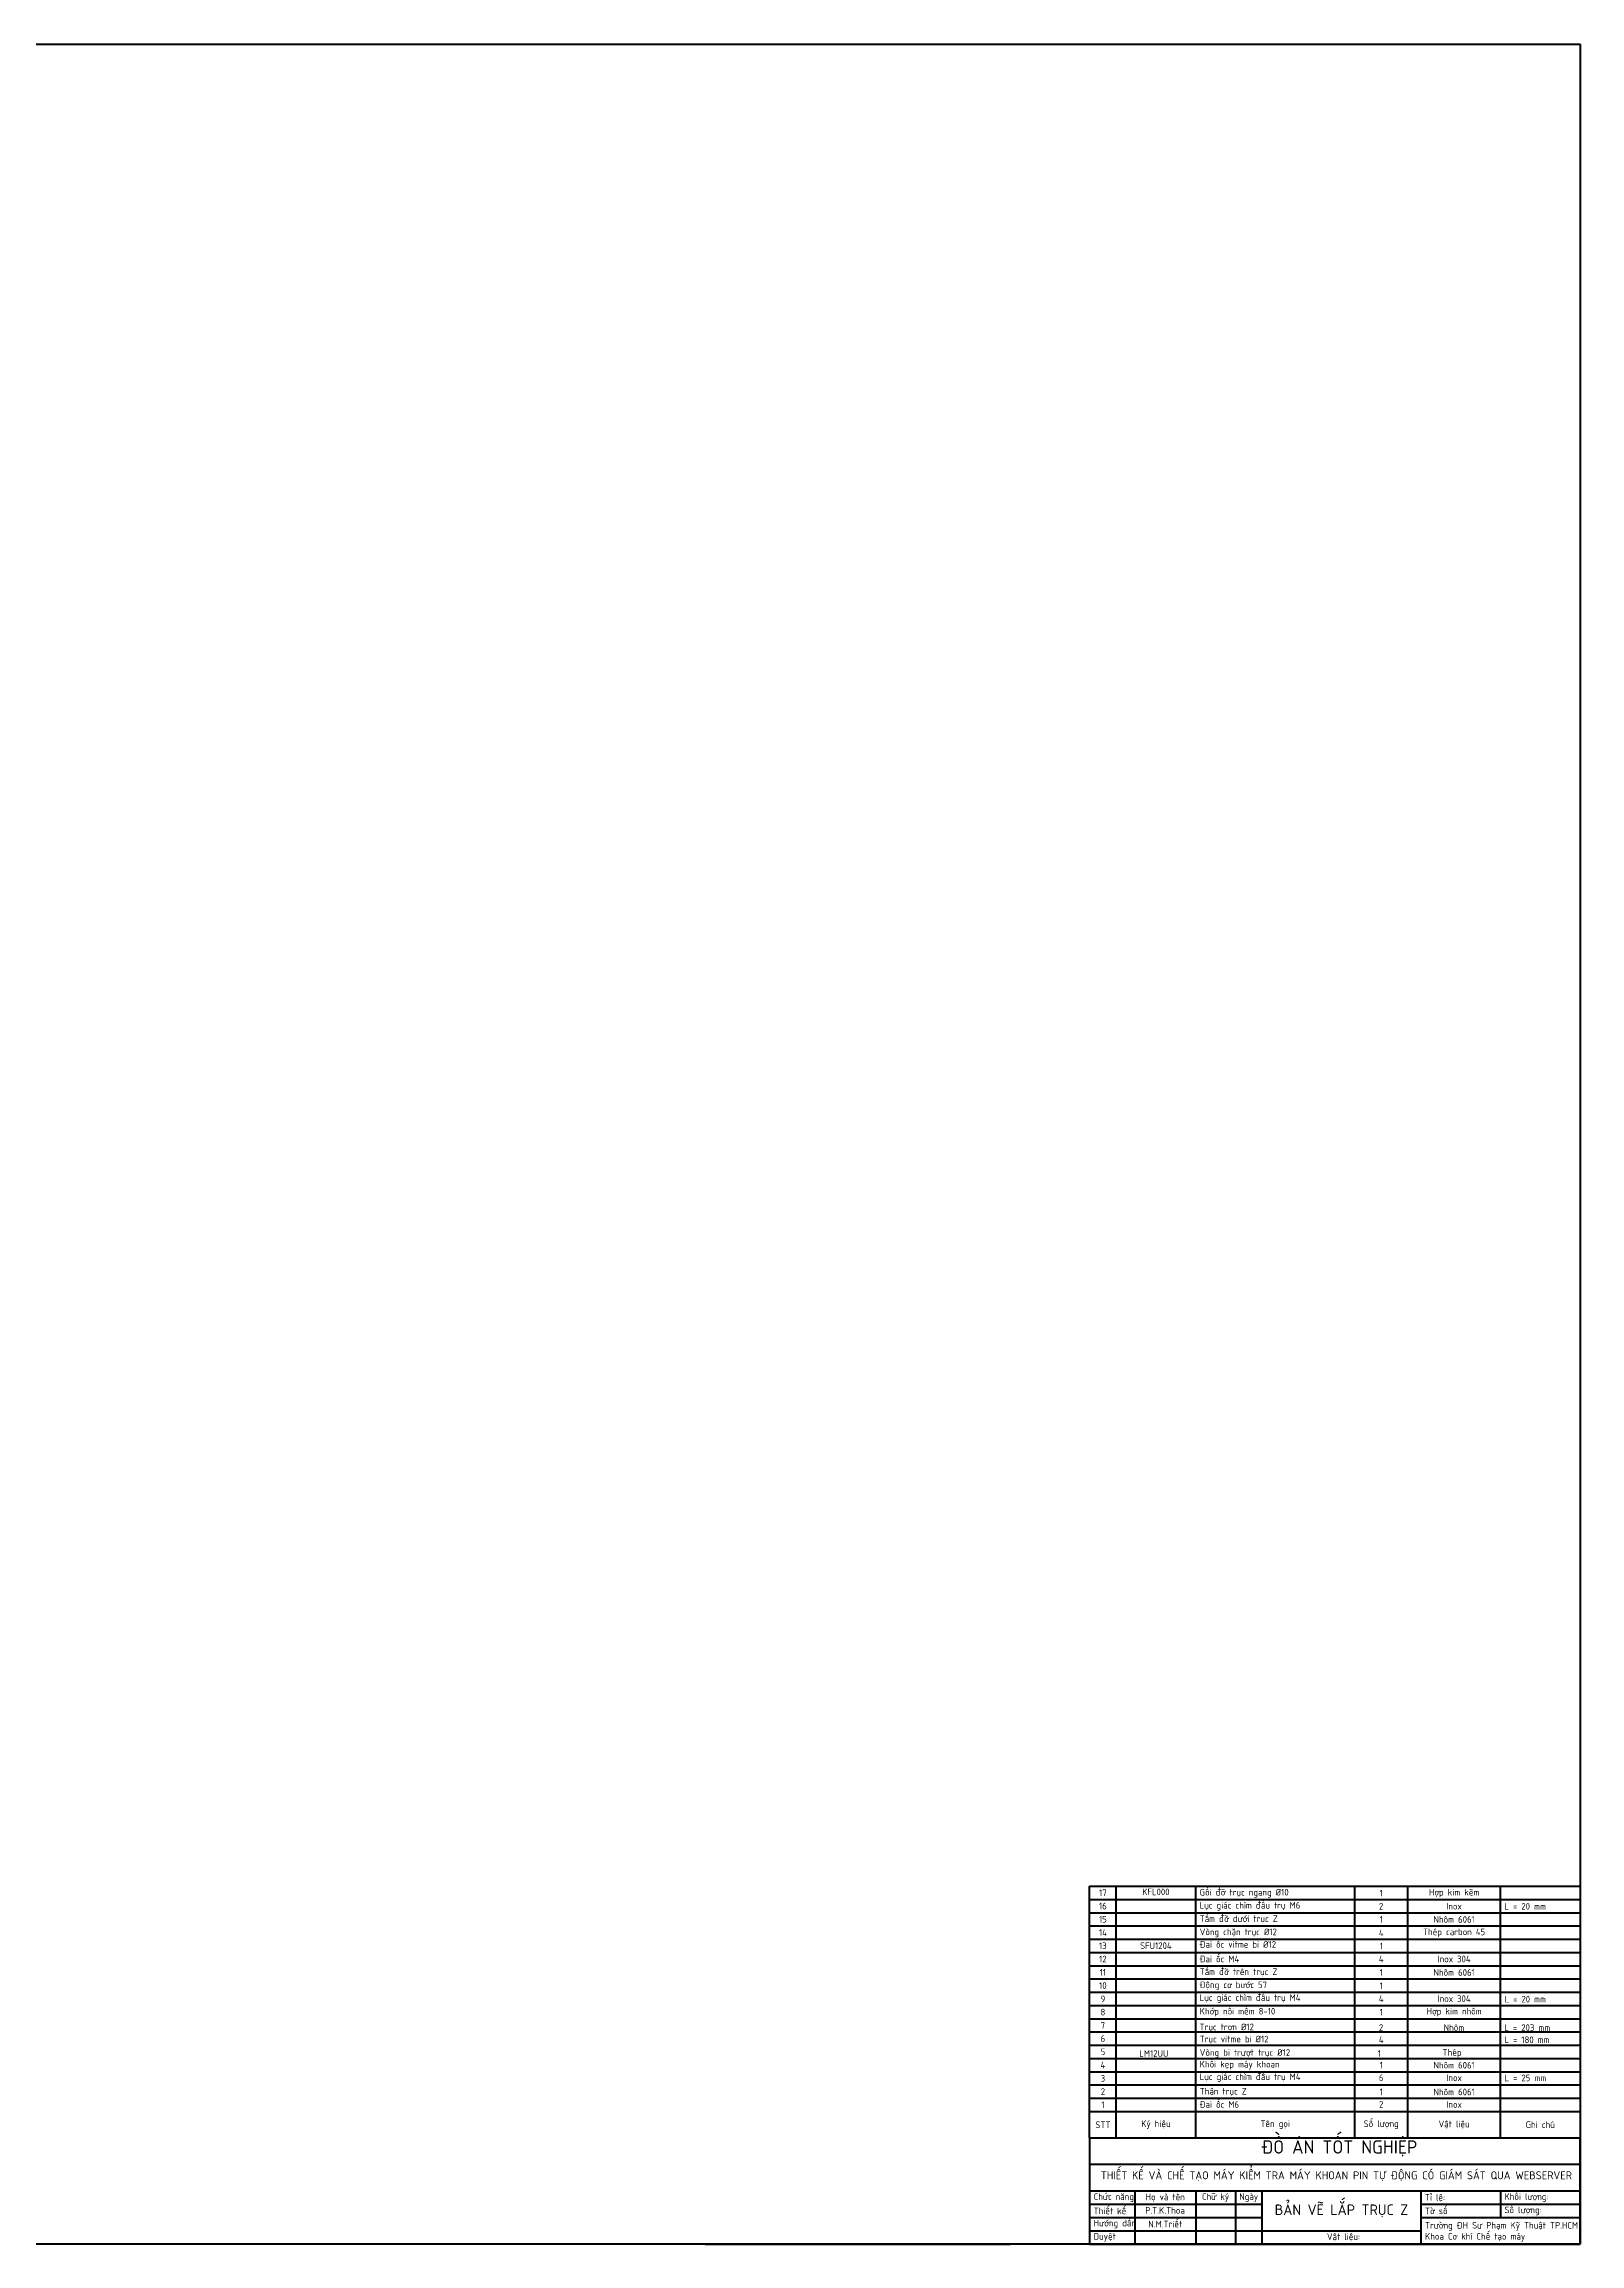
# Model space of a CAD drawing. Header units: millimetres. Extents: x 55 to 11032, y -227 to 3957.
# Drawn here: x 5992 to 6571, y 3116 to 3946 of the extents above; entities that cross this region are included whole.
import ezdxf

# ---------------------------------------------------------------- set-up
doc = ezdxf.new("R2010")
doc.units = ezdxf.units.MM
doc.header["$LTSCALE"] = 0.7
doc.layers.get('0').update_dxf_attribs({"color": 255})
for name, color, linetype, lineweight in [('AM_5', 10, 'Continuous', 25), ('CON', 7, 'Continuous', 50), ('KHUNGBV', 5, 'Continuous', 70), ('mãnh', 7, 'Continuous', 18), ('netdam', 7, 'Continuous', 40)]:
    doc.layers.add(name, color=color, linetype=linetype, lineweight=lineweight)
doc.styles.add('TCVN7824', font='tcvn+7284-2003r.ttf', dxfattribs={"height": 3.5})

# ---------------------------------------------------------------- blocks, each defined once
blk = doc.blocks.new('dfhjd')
at = {"layer": 'KHUNGBV', "color": 9, "ltscale": 5}
for p, q in [((6559.44, 3469.71), (7718.44, 3469.71)), ((6559.44, 2639.71), (6559.44, 3469.71)), ((7718.44, 3469.71), (7718.44, 2639.71)), ((7718.44, 2639.71), (6559.44, 2639.71))]:
    blk.add_line(p, q, dxfattribs=at)

msp = doc.modelspace()

# ---------------------------------------------------------------- linework, layer by layer
at = {"layer": 'CON', "ltscale": 5}
for p, q in [((6396.41, 3246.043), (6396.41, 3251.043)), ((6426.41, 3166.043), (6506.41, 3166.043)), ((6426.41, 3166.043), (6486.41, 3166.043)), ((6486.41, 3166.043), (6506.41, 3166.043)), ((6506.41, 3166.043), (6541.41, 3166.043)), ((6241.41, 3116.043), (6321.41, 3116.043)), ((6301.41, 3116.043), (6321.41, 3116.043)), ((6321.41, 3116.043), (6356.41, 3116.043))]:
    msp.add_line(p, q, dxfattribs=at)
at = {"layer": 'mãnh', "ltscale": 5}
msp.add_line((6201.41, 3116.043), (6386.41, 3116.043), dxfattribs=at)
at = {"layer": 'netdam'}
for p, q in [((6386.41, 3241.043), (6386.41, 3251.043)), ((6386.41, 3251.043), (6571.41, 3251.043)), ((6386.41, 3246.043), (6571.41, 3246.043)), ((6396.41, 3236.043), (6396.41, 3251.043)), ((6426.41, 3156.043), (6426.41, 3251.043)), ((6486.41, 3156.043), (6486.41, 3251.043)), ((6506.41, 3156.043), (6506.41, 3251.043)), ((6541.41, 3156.043), (6541.41, 3251.043)), ((6386.41, 3231.043), (6386.41, 3241.043)), ((6386.41, 3241.043), (6571.41, 3241.043)), ((6396.41, 3226.043), (6396.41, 3241.043)), ((6386.41, 3236.043), (6571.41, 3236.043)), ((6386.41, 3221.043), (6386.41, 3231.043)), ((6386.41, 3231.043), (6571.41, 3231.043)), ((6396.41, 3216.043), (6396.41, 3231.043)), ((6386.41, 3226.043), (6571.41, 3226.043)), ((6386.41, 3211.043), (6386.41, 3221.043)), ((6386.41, 3221.043), (6571.41, 3221.043)), ((6396.41, 3206.043), (6396.41, 3221.043)), ((6386.41, 3216.043), (6571.41, 3216.043)), ((6386.41, 3201.043), (6386.41, 3211.043)), ((6386.41, 3211.043), (6571.41, 3211.043)), ((6386.41, 3206.043), (6571.41, 3206.043)), ((6396.41, 3196.043), (6396.41, 3211.043)), ((6386.41, 3191.043), (6386.41, 3201.043)), ((6386.41, 3201.043), (6571.41, 3201.043)), ((6386.41, 3196.043), (6571.41, 3196.043)), ((6396.41, 3186.043), (6396.41, 3201.043)), ((6386.41, 3181.043), (6386.41, 3191.043)), ((6386.41, 3191.043), (6571.41, 3191.043)), ((6396.41, 3176.043), (6396.41, 3191.043)), ((6386.41, 3186.043), (6571.41, 3186.043)), ((6386.41, 3171.043), (6386.41, 3181.043)), ((6386.41, 3181.043), (6571.41, 3181.043)), ((6396.41, 3166.043), (6396.41, 3181.043)), ((6386.41, 3176.043), (6571.41, 3176.043)), ((6386.41, 3166.043), (6386.41, 3171.043)), ((6386.41, 3171.043), (6571.41, 3171.043)), ((6396.41, 3156.043), (6396.41, 3171.043)), ((6386.41, 3156.043), (6386.41, 3166.043)), ((6386.41, 3166.043), (6571.41, 3166.043)), ((6386.41, 3156.043), (6386.41, 3116.043)), ((6386.41, 3156.043), (6571.41, 3156.043)), ((6571.41, 3136.043), (6571.41, 3156.043)), ((6571.41, 3146.043), (6386.41, 3146.043)), ((6386.41, 3136.043), (6571.41, 3136.043)), ((6386.41, 3131.043), (6451.41, 3131.043)), ((6403.41, 3136.043), (6403.41, 3116.043)), ((6426.41, 3136.043), (6426.41, 3116.043)), ((6441.41, 3136.043), (6441.41, 3116.043)), ((6451.41, 3136.043), (6451.41, 3116.043)), ((6511.41, 3136.043), (6511.41, 3116.043)), ((6511.41, 3136.043), (6513.41, 3136.043)), ((6511.41, 3131.043), (6571.41, 3131.043)), ((6541.41, 3136.043), (6541.41, 3126.043)), ((6571.41, 3116.043), (6571.41, 3137.043)), ((6571.41, 3136.043), (6571.41, 3116.043)), ((6386.41, 3126.043), (6451.41, 3126.043)), ((6386.41, 3121.043), (6511.41, 3121.043)), ((6511.41, 3126.043), (6571.41, 3126.043)), ((6386.41, 3116.043), (6571.41, 3116.043)), ((6391.41, 3116.043), (6571.41, 3116.043))]:
    msp.add_line(p, q, dxfattribs=at)

# ---------------------------------------------------------------- block references
at = {"layer": 'AM_5'}
msp.add_blockref('dfhjd', (-1147.026, 476.329), dxfattribs=at)

# ---------------------------------------------------------------- texts
at = {"ltscale": 5, "style": 'TCVN7824'}
for s, width, heights, insert, char_height, attachment_point in [('17', 10, [0], (6391.41, 3248.543), 2.5, 5), ('{\\H0.71429x;KFL000}', 30, [0], (6411.41, 3248.893), 3.5, 5), (' Lục giác chìm đầu trụ M6', 60, [0], (6426.387, 3243.474), 2.5, 4), (' Gối đỡ trục ngang %%C10', 60, [3.229], (6426.41, 3248.38), 2.5, 4), ('1', 20, [0], (6496.41, 3248.38), 2.5, 5), ('Hợp kim kẽm', 35, [0], (6523.91, 3248.38), 2.5, 5), ('15', 10, [0], (6391.41, 3238.543), 2.5, 5), ('16', 10, [0], (6391.41, 3243.543), 2.5, 5), (' Tấm đỡ dưới trục Z', 60, [0], (6426.41, 3238.496), 2.5, 4), ('2', 20, [0], (6496.387, 3243.474), 2.5, 5), ('1', 20, [0], (6496.41, 3238.496), 2.5, 5), ('Nhôm 6061', 35, [0], (6523.91, 3238.496), 2.5, 5), ('Inox', 35, [0], (6523.887, 3243.474), 2.5, 5), (' L = 20 mm', 30, [2.502], (6541.387, 3243.432), 2.5, 4), ('14', 10, [0], (6391.41, 3233.543), 2.5, 5), ('13', 10, [0], (6391.41, 3228.543), 2.5, 5), ('{\\H0.71429x;SFU1204}', 30, [0], (6411.41, 3228.607), 3.5, 5), (' Đai ốc vitme bi %%C12', 60, [0], (6426.41, 3229.08), 2.5, 4), (' Vòng chặn trục %%C12', 60, [0], (6426.41, 3233.426), 2.5, 4), ('4', 20, [0], (6496.41, 3233.426), 2.5, 5), ('1', 20, [0], (6496.41, 3228.46), 2.5, 5), ('Thép carbon 45', 35, [0], (6523.91, 3233.426), 2.5, 5), ('12', 10, [0], (6391.41, 3223.543), 2.5, 5), (' Đai ốc M4', 60, [0], (6426.41, 3223.579), 2.5, 4), (' Tấm đỡ trên trục Z', 60, [0], (6426.41, 3218.482), 2.5, 4), ('4', 20, [0], (6496.41, 3223.579), 2.5, 5), ('Inox 304', 35, [0], (6523.91, 3223.579), 2.5, 5), ('10', 10, [0], (6391.41, 3213.543), 2.5, 5), ('11', 10, [0], (6391.41, 3218.543), 2.5, 5), (' Động cơ bước 57', 60, [0], (6426.41, 3213.441), 2.5, 4), ('1', 20, [0], (6496.41, 3218.482), 2.5, 5), ('1', 20, [0], (6496.41, 3213.441), 2.5, 5), ('Nhôm 6061', 35, [0], (6523.91, 3218.482), 2.5, 5), ('9', 10, [0], (6391.41, 3208.543), 2.5, 5), ('8', 10, [0], (6391.41, 3203.543), 2.5, 5), (' Lục giác chìm đầu trụ M4', 60, [0], (6426.41, 3208.626), 2.5, 4), (' Khớp nối mềm 8-10', 60, [0], (6426.41, 3203.495), 2.5, 4), ('4', 20, [0], (6496.41, 3208.626), 2.5, 5), ('1', 20, [0], (6496.41, 3203.495), 2.5, 5), ('Hợp kim nhôm', 35, [0], (6523.91, 3203.495), 2.5, 5), ('Inox 304', 35, [0], (6523.91, 3208.626), 2.5, 5), (' L = 20 mm', 30, [2.502], (6541.41, 3208.414), 2.5, 4), ('7', 10, [0], (6391.41, 3198.543), 2.5, 5), (' Trục trơn %%C12', 60, [0], (6426.364, 3197.676), 2.5, 4), ('2', 20, [0], (6496.364, 3197.676), 2.5, 5), ('Nhôm', 35, [0], (6523.864, 3197.676), 2.5, 5), (' L = 203 mm', 30, [2.502], (6541.364, 3197.676), 2.5, 4), ('5', 10, [0], (6391.41, 3188.543), 2.5, 5), ('6', 10, [0], (6391.41, 3193.543), 2.5, 5), ('LM12UU', 30, [0], (6410.651, 3187.903), 2.5, 5), (' Trục vitme bi %%C12', 60, [0], (6426.41, 3193.101), 2.5, 4), ('\\pxt10; Vòng bi trượt trục %%C12', 60, [0], (6426.41, 3187.903), 2.5, 4), ('1', 20, [0], (6495.651, 3187.903), 2.5, 5), ('4', 20, [0], (6496.41, 3193.101), 2.5, 5), ('Thép', 35, [0], (6523.151, 3187.961), 2.5, 5), (' L = 180 mm', 30, [2.502], (6541.41, 3193.101), 2.5, 4), ('4', 10, [0], (6391.41, 3183.543), 2.5, 5), ('3', 10, [0], (6391.41, 3178.543), 2.5, 5), (' Khối kẹp máy khoan', 60, [0], (6426.41, 3183.498), 2.5, 4), (' Lục giác chìm đầu trụ M4', 60, [0], (6426.41, 3178.76), 2.5, 4), ('6', 20, [0], (6496.41, 3178.76), 2.5, 5), ('1', 20, [0], (6496.41, 3183.498), 2.5, 5), ('Nhôm 6061', 35, [0], (6523.91, 3183.498), 2.5, 5), ('Inox', 35, [0], (6523.91, 3178.76), 2.5, 5), (' L = 25 mm', 30, [2.502], (6541.41, 3178.719), 2.5, 4), ('2', 10, [0], (6391.41, 3173.543), 2.5, 5), (' Đai ốc M6', 60, [0], (6426.41, 3168.695), 2.5, 4), (' Thân trục Z', 60, [0], (6426.41, 3173.414), 2.5, 4), ('1', 20, [0], (6496.41, 3173.414), 2.5, 5), ('Nhôm 6061', 35, [0], (6523.91, 3173.414), 2.5, 5), ('STT', 10, [0], (6391.41, 3161.043), 2.5, 5), ('1', 10, [0], (6391.41, 3168.543), 2.5, 5), ('Ký hiệu', 30, [0], (6411.41, 3161.043), 2.5, 5), ('Tên gọi', 60, [0], (6456.41, 3161.043), 2.5, 5), ('Số lượng', 20, [0], (6496.41, 3161.043), 2.5, 5), ('2', 20, [0], (6496.41, 3168.695), 2.5, 5), ('Vật liệu', 35, [0], (6523.91, 3161.043), 2.5, 5), ('Inox', 35, [0], (6523.91, 3168.695), 2.5, 5), ('Ghi chú', 30, [0], (6556.41, 3161.043), 2.5, 5), (' Thiết kế', 17, [0], (6386.41, 3128.543), 2.5, 4), (' Chức năng', 17, [0], (6386.41, 3133.543), 2.5, 4), ('P.T.K.Thoa', 23, [0], (6414.841, 3128.728), 2.5, 5), ('Họ và tên', 23, [0], (6414.91, 3133.543), 2.5, 5), ('Chữ ký', 15, [0], (6433.91, 3133.543), 2.5, 5), ('Ngày', 10, [0], (6446.41, 3133.543), 2.5, 5), (' Tỉ lệ: ', 30, [5], (6511.41, 3133.358), 2.5, 4), (' Tờ số', 30, [0], (6511.41, 3128.543), 2.5, 4), (' Số lượng: ', 30, [0], (6541.41, 3128.543), 2.5, 4), (' Khối lượng:', 30, [0], (6541.41, 3133.543), 2.5, 4), (' Hướng dẫn', 17, [0], (6386.41, 3123.543), 2.5, 4), ('N.M.Triết', 23, [0], (6414.91, 3123.543), 2.5, 5), (' Trường ĐH Sư Phạm Kỹ Thuật TP.HCM\\P Khoa Cơ khí Chế tạo máy', 60, [10], (6511.41, 3116.942), 2.5, 7), (' Duyệt', 17, [0], (6386.41, 3118.543), 2.5, 4), (' Vật liệu: ', 60, [0], (6481.41, 3118.543), 2.5, 5)]:
    msp.add_mtext_dynamic_manual_height_columns(s, width=width, gutter_width=17.5, heights=heights, dxfattribs=dict(at, insert=insert, char_height=char_height, attachment_point=attachment_point))
at = {"width": 185, "attachment_point": 1, "style": 'TCVN7824'}
for s, insert, char_height in [('{\\W7.125;   }ĐỒ ÁN TỐT NGHIỆP ', (6386.41, 3155.152), 5), ('{\\C0;THIẾT KẾ VÀ CHẾ TẠO MÁY KIỂM TRA MÁY KHOAN PIN TỰ ĐỘNG CÓ GIÁM SÁT QUA WEBSERVER}', (6390.625, 3143.455), 3)]:
    msp.add_mtext(s, dxfattribs=dict(at, insert=insert, char_height=char_height))
at = {"layer": 'netdam', "ltscale": 5, "insert": (6481.41, 3128.543), "char_height": 4, "attachment_point": 5, "style": 'TCVN7824'}
msp.add_mtext_dynamic_manual_height_columns('BẢN VẼ LẮP TRỤC Z', width=60, gutter_width=17.5, heights=[0], dxfattribs=at)

doc.saveas('drawing.dxf')
